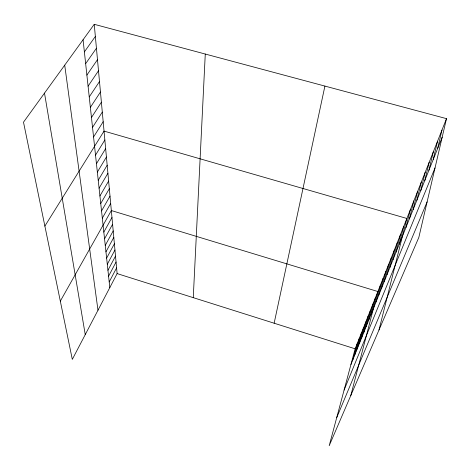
<?xml version="1.0" encoding="UTF-8"?>
<svg xmlns="http://www.w3.org/2000/svg" width="470" height="470" viewBox="0 0 470 470"><rect width="100%" height="100%" fill="white"/><g stroke="black" fill="none" stroke-linecap="round" stroke-linejoin="round"><path stroke-width="0.7" d="M193.258 297.651L205.273 54.044M274.145 323.213L324.917 86.086M446.5 118.646L418.841 237.385L329.206 445.695L355.138 348.805L446.5 118.646L94.241 24.305L23.5 122.182L72.309 359.386L117.118 273.593L94.241 24.305M437.599 148.632L441.959 130.09M433.181 159.641L437.558 141.17M428.904 170.293L433.299 151.898M424.762 180.609L429.175 162.297M420.75 190.603L425.174 172.373M416.861 200.291L421.29 182.149M413.089 209.685L417.53 191.631M409.435 218.797L413.87 200.837M405.88 227.645L410.322 209.779M399.177 244.335L403.618 226.669M378.99 330.005L406.873 218.468L104.04 131.101L44.879 226.088M396.016 252.22L400.452 234.648M389.941 267.36L394.365 249.981M392.938 259.892L397.367 242.42M384.178 281.712L388.584 264.539M387.022 274.627L391.44 257.354M381.405 288.609L385.805 271.543M376.076 301.899L380.453 285.032M378.708 295.336L383.097 278.369M368.556 320.628L372.892 304.066M371 314.536L375.354 297.874M350.779 395.564L377.874 291.529L111.331 210.542L60.319 301.135M363.833 332.384L368.145 316.028M366.165 326.579L370.495 310.118M357.159 349.022L361.424 332.966M359.333 343.605L363.615 327.449M361.559 338.059L365.854 321.803M352.952 359.497L357.188 343.64M355.032 354.315L359.28 338.359M350.92 364.561L442.164 137.252M344.093 390.082L435.014 167.949M336.714 417.636L427.107 201.906M109.199 281.947L116.595 267.882M108.576 276.184L116.061 262.049M107.941 270.291L115.514 256.091M107.289 264.275L114.956 250.005M106.625 258.118L114.386 243.783M105.95 251.832L113.799 237.426M105.257 245.399L113.205 230.929M104.546 238.825L112.594 224.29M103.817 232.092L111.972 217.493M102.319 218.156L110.679 203.434M101.538 210.936L110.009 196.149M100.739 203.545L109.328 188.699M99.922 195.966L108.629 181.067M99.088 188.206L107.912 173.248M98.224 180.251L107.172 165.234M97.349 172.091L106.42 157.021M96.444 163.719L105.65 148.596M95.516 155.129L104.857 139.96M93.559 136.982L103.183 121.724M92.525 127.394L102.296 112.095M91.462 117.523L101.385 102.19M90.363 107.377L100.451 92.008M89.235 96.932L99.493 81.533M88.078 86.175L98.5 70.758M86.88 75.094L97.484 59.661M85.652 63.679L96.432 48.228M84.383 51.906L95.351 36.449M117.118 273.593L355.138 348.805M44.503 93.125L85.246 334.611M64.713 65.16L97.983 310.224M83.073 39.756L109.81 287.593"/></g></svg>
